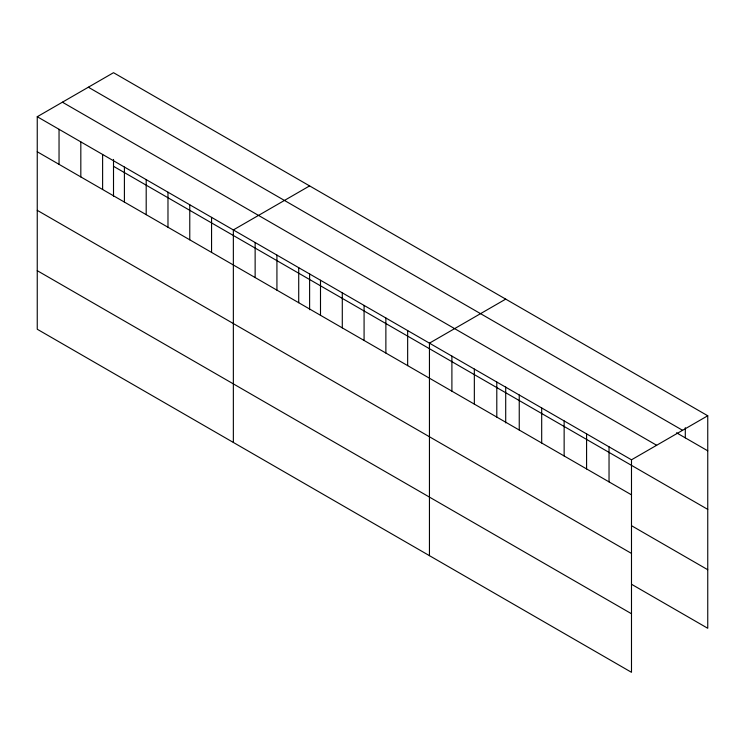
<?xml version="1.0" encoding="UTF-8"?>
<svg xmlns="http://www.w3.org/2000/svg" width="745" height="745" viewBox="0 0 745 745"><rect width="100%" height="100%" fill="white"/><g stroke="black" fill="none" stroke-linecap="round" stroke-linejoin="round"><path stroke-width="1.12" d="M37.25 116.723L631.49 459.805L631.49 672.307L37.25 329.234L37.25 116.723L113.51 72.693L707.75 415.766L707.75 628.277L631.62 584.322M309.613 185.905L233.353 229.935L233.353 442.446M505.706 299.127L429.446 343.156L429.446 555.658M631.49 459.805L707.75 415.766M88.348 87.221L682.588 430.303M676.516 432.789L707.75 450.818M62.412 102.195L656.652 445.268M113.51 166.303L707.75 509.384M37.25 151.766L631.49 494.848M631.62 525.765L707.75 569.72M37.25 210.332L631.49 553.414M37.25 270.668L631.49 613.75M685.298 427.686L685.298 437.855M609.038 446.842L609.038 481.885M586.585 433.879L586.585 468.931M564.142 420.916L564.142 455.968M541.689 407.962L541.689 443.005M519.246 394.999L519.246 430.042M505.706 386.99L505.706 422.899M496.794 382.036L496.794 417.088M474.341 369.073L474.341 404.125M451.898 356.11L451.898 391.162M407.655 330.575L407.655 365.627M385.873 317.994L385.873 353.046M364.082 305.413L364.082 340.465M342.29 292.832L342.29 327.884M320.499 280.26L320.499 315.303M309.613 273.778L309.613 309.687M298.717 267.678L298.717 302.721M276.926 255.097L276.926 290.15M255.135 242.516L255.135 277.568M211.561 217.354L211.561 252.406M189.77 204.782L189.77 239.825M167.979 192.201L167.979 227.244M146.197 179.619L146.197 214.672M124.406 167.038L124.406 202.091M113.51 159.411L113.51 196.466M102.614 154.457L102.614 189.509M80.823 141.885L80.823 176.928M59.041 129.304L59.041 164.347"/></g></svg>
